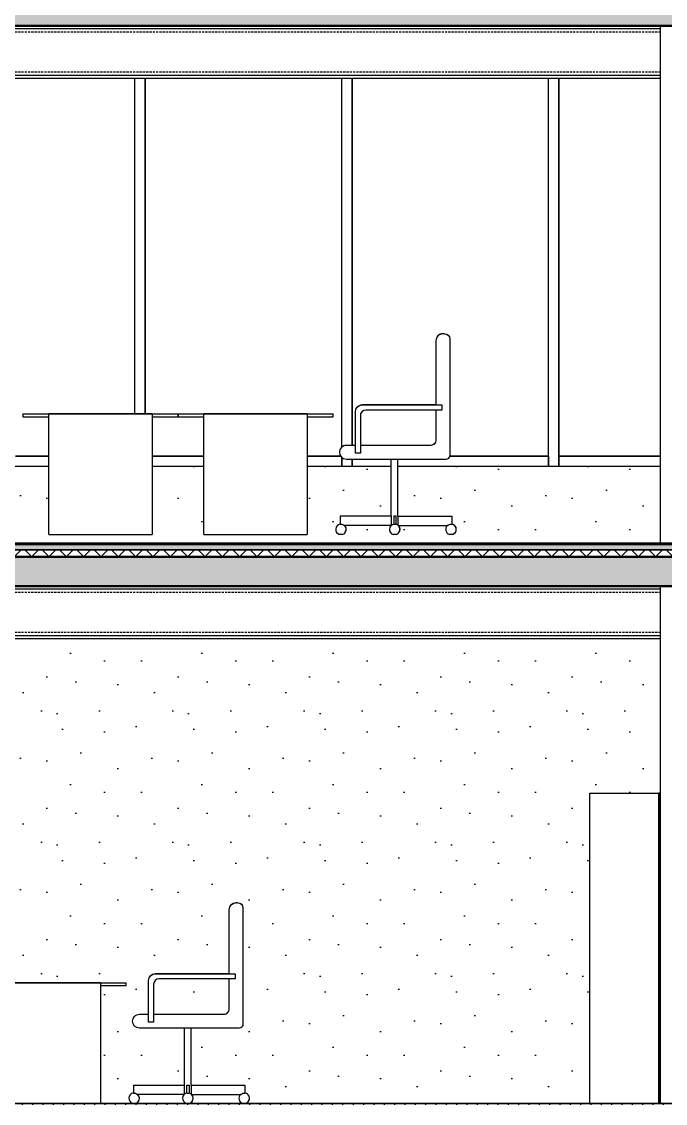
# Model space of a CAD drawing. Header units: millimetres. Extents: x -100 to 224448, y 0 to 22177.
# Drawn here: x 165178 to 168913, y 3850 to 10125 of the extents above; entities that cross this region are included whole.
import ezdxf

# ---------------------------------------------------------------- set-up
doc = ezdxf.new("R2010")
doc.units = ezdxf.units.MM
doc.linetypes.add('DASHED', pattern=[19.05, 12.7, -6.35])
doc.layers.get('0').update_dxf_attribs({"true_color": 0xdfdfdf})
for name, color, linetype in [('Background_0', 7, 'Continuous'), ('Background_GLASS', 161, 'Continuous'), ('Background_WINDOW_FRAME', 253, 'Continuous'), ('Boundary_Floor_ Ceramic Tiles', 7, 'Continuous'), ('Boundary_Insulation_ Extruded Polystyrene', 42, 'Continuous'), ('Boundary_Screed', 7, 'Continuous'), ('Elevation_Gypsum Board', 7, 'Continuous'), ('Fill_Concrete_ Reinforced', 85, 'Continuous'), ('Fill_Floor_ Ceramic Tiles', 251, 'Continuous'), ('Fill_Insulation_ Extruded Polystyrene', 42, 'Continuous'), ('Fill_Screed', 251, 'Continuous'), ('Viewport border', 7, 'Continuous')]:
    doc.layers.add(name, color=color, linetype=linetype)
for name, color, linetype, lineweight in [('Background_Concrete_ Reinforced', 7, 'Continuous', 9), ('Background_Floor_ Ceramic Tiles', 7, 'Continuous', 9), ('Background_Gypsum Board', 7, 'Continuous', 9), ('Background_Insulation_ Extruded Polystyrene', 7, 'Continuous', 9), ('Background_Screed', 7, 'Continuous', 9), ('Boundary_Concrete_ Reinforced', 99, 'Continuous', 50)]:
    doc.layers.add(name, color=color, linetype=linetype, lineweight=lineweight)
doc.layers.add('BIM_ROOM_LINES', color=7, linetype='Continuous', plot=False)
pattern_1 = [(90, (-3002.4, -5250), (-60, -2e-13), [])]
pattern_2 = [(15, (-3002.4, -5250), (287.368, 497.736), [50.8, -355.6]), (105, (-3002.4, -5250), (-497.736, 287.368), [50.8, -355.6]), (150, (-2953.33, -5236.85), (-392.5523, -105.184), [71.842, -502.894]), (15, (-3012.5, -5016.04), (287.368, 497.736), [50.8, -355.6]), (60, (-2981.4, -5034), (-105.184, 392.5523), [35.921, -538.815]), (150, (-2981.4, -5034), (-392.5523, -105.184), [35.921, -538.815]), (15, (-2891.6, -4878.46), (287.368, 497.736), [71.842, -334.558]), (60, (-2891.6, -4878.46), (-105.184, 392.5523), [50.8, -523.936]), (150, (-2822.2, -4859.87), (-392.5523, -105.184), [50.8, -523.936]), (105, (-2758.8, -5079.55), (-497.736, 287.368), [50.8, -355.6]), (60, (-2758.82, -5079.55), (-105.184, 392.5523), [35.921, -538.815]), (150, (-2740.86, -5048.44), (-392.5523, -105.184), [35.921, -538.815]), (15, (-2979.63, -5138.7), (287.368, 497.736), [25.4, -340.36]), (15, (-2711.5, -4961.7), (287.368, 497.736), [25.4, -340.36]), (105, (-2847.33, -4945.5), (-497.736, 287.368), [25.4, -340.36]), (150, (-2739.1, -5153.15), (-392.5523, -105.184), [35.921, -538.815]), (150, (-2983.15, -4929.3), (-392.5523, -105.184), [35.921, -538.815]), (60, (-2852.9, -5071.9), (-105.184, 392.5523), [35.921, -538.815]), (105, (-2880.6, -5164.77), (-497.736, 287.368), [6.35, -400.05]), (105, (-2906.6, -4994.24), (-497.736, 287.368), [6.35, -400.05]), (105, (-2740.65, -4877.46), (-497.736, 287.368), [6.35, -400.05]), (105, (-2678.64, -5084.36), (-497.736, 287.368), [6.35, -400.05])]

# ---------------------------------------------------------------- blocks, each defined once
blk = doc.blocks.new("CC'__section__..%5CMainBuilding.dwg", base_point=(1833.3, -9100))
at = {"layer": 'Elevation_Gypsum Board'}
h = blk.add_hatch(dxfattribs=at)
h.set_pattern_fill('DOTS2', color=256, scale=30, style=0)
h.paths.add_polyline_path([(15462.4, -1555), (15402.4, -1555), (14528.5, -1555), (14528.5, -1844.6), (14840.8, -1844.6), (14840.8, -1890, -0.371494), (14867, -1920.5, -0.18938), (14858.8, -1941.4, -0.133872), (14845, -1950), (14827.4, -1950, -0.555935), (14813.6, -1899.5, -0.016632), (14815.1, -1898.1), (14530.5, -1898.1, -0.206645), (14540.2, -1920.5, -0.189378), (14532, -1941.4, -0.133873), (14518.2, -1950), (14509.4, -1950), (14500.6, -1950, -0.555948), (14486.8, -1899.5, -0.016625), (14488.3, -1898.1), (14218.9, -1898.1, -0.206645), (14228.6, -1920.5, -0.18938), (14220.4, -1941.4, -0.133871), (14206.6, -1950), (14189, -1950, -0.555943), (14175.2, -1899.5, -0.170157), (14193.2, -1890), (14193.2, -1844.6), (14487.4, -1844.6), (14487.4, -1555), (14262.4, -1555), (14202.4, -1555), (14002.4, -1555), (14002.4, -1950), (13402.4, -1950), (13402.4, -1555), (13102.4, -1555), (13102.4, -1950), (12502.4, -1950), (12502.4, -1555), (12017.4, -1555), (12017.4, -1844.6), (12311.6, -1844.6), (12311.6, -1890, -0.371495), (12337.8, -1920.5, -0.18938), (12329.6, -1941.4, -0.133871), (12315.8, -1950), (12298.2, -1950, -0.555935), (12284.4, -1899.5, -0.016633), (12285.9, -1898.1), (12016.5, -1898.1, -0.206645), (12026.2, -1920.5, -0.189378), (12018, -1941.4, -0.133873), (12004.2, -1950), (11995.4, -1950), (11986.6, -1950, -0.555946), (11972.8, -1899.5, -0.016625), (11974.3, -1898.1), (11689.7, -1898.1, -0.206645), (11699.4, -1920.5, -0.18938), (11691.2, -1941.4, -0.13387), (11677.4, -1950), (11659.8, -1950, -0.555942), (11646, -1899.5, -0.170157), (11664, -1890), (11664, -1844.6), (11976.3, -1844.6), (11976.3, -1555), (11862.4, -1555), (11802.4, -1555), (10728.5, -1555), (10728.5, -1844.6), (11040.8, -1844.6), (11040.8, -1890, -0.371495), (11067, -1920.5, -0.18938), (11058.8, -1941.4, -0.13387), (11045, -1950), (11027.4, -1950, -0.555935), (11013.6, -1899.5, -0.01665), (11015.1, -1898.1), (10730.5, -1898.1, -0.206645), (10740.2, -1920.5, -0.189378), (10732, -1941.4, -0.133873), (10718.2, -1950), (10709.4, -1950), (10700.6, -1950, -0.555946), (10686.8, -1899.5, -0.016625), (10688.3, -1898.1), (10418.9, -1898.1, -0.206645), (10428.6, -1920.5, -0.18938), (10420.4, -1941.4, -0.133871), (10406.6, -1950), (10389, -1950, -0.555943), (10375.2, -1899.5, -0.170157), (10393.2, -1890), (10393.2, -1844.6), (10687.4, -1844.6), (10687.4, -1555), (10662.4, -1555), (10602.4, -1555), (10202.4, -1555), (10202.4, -1950), (9941.4, -1950), (9941.4, -2000), (16052.4, -2000), (16052.4, -1555)])
h = blk.add_hatch(dxfattribs=at)
h.set_pattern_fill('DOTS2', color=256, scale=30, style=0)
h.paths.add_polyline_path([(10314.8, -4795), (10314.8, -5170), (10249.4, -5170), (10249.4, -5235), (10249.4, -5250), (10334.4, -5250), (10334.4, -3735), (10349.4, -3735), (10834.4, -3735), (10849.4, -3735), (11520.1, -3735), (11535.1, -3735), (11934.4, -3735), (11949.4, -3735), (11949.4, -3750), (11949.4, -4235), (11949.4, -4250), (11949.4, -4550), (12052.4, -4550), (12202.4, -4550), (12802.4, -4550), (12952.4, -4550), (12952.4, -4567), (12802.4, -4567), (12802.4, -5250), (12989, -5250, -0.555942), (12975.2, -5199.5, -0.170163), (12993.2, -5190), (12993.2, -5144.6), (13287.4, -5144.6), (13287.4, -4813.1), (13028.9, -4813.1, -0.654949), (12999.6, -4745.8, -0.208496), (13028.9, -4733.1), (13081.1, -4733.1), (13081.1, -4538.1, -0.189369), (13091.8, -4510.9, -0.009202), (13092.8, -4509.8, -0.198912), (13121.1, -4498.1), (13548.9, -4498.1), (13548.9, -4125.9, -0.189364), (13559.6, -4098.7, -0.208496), (13588.9, -4085.9), (13598.9, -4085.9, -0.414214), (13628.9, -4115.9), (13628.9, -4793.1, -0.189393), (13623.5, -4806.7, -0.208477), (13608.9, -4813.1), (13328.5, -4813.1), (13328.5, -5144.6), (13640.8, -5144.6), (13640.8, -5190, -0.371495), (13667, -5220.5, -0.189386), (13658.8, -5241.4, -0.133865), (13645, -5250), (15642.4, -5250), (15642.4, -3450), (16042.4, -3450), (16052.4, -3450), (16052.4, -2555), (9941.4, -2555), (9941.4, -3735), (10234.4, -3735), (10249.4, -3735), (10249.4, -3750), (10249.4, -4235), (10249.4, -4250), (10249.4, -4475), (10266.8, -4475, -0.153915), (10293.3, -4482.2, -0.043661), (10299.5, -4486.7, -0.109518), (10310.3, -4501.3, -0.087489), (10314.6, -4515), (10314.6, -4795)])
h = blk.add_hatch(dxfattribs=at)
h.set_pattern_fill('DOTS2', color=256, scale=30, style=0)
h.paths.add_polyline_path([(13111.1, -4733.1), (13518.9, -4733.1, 0.198912), (13540.1, -4724.3, 0.198912), (13548.9, -4703.1), (13548.9, -4528.1), (13141.1, -4528.1, 0.208514), (13119.1, -4537.7, 0.189352), (13111.1, -4558.1)])
h = blk.add_hatch(dxfattribs=at)
h.set_pattern_fill('DOTS2', color=256, scale=30, style=0)
h.paths.add_polyline_path([(13288.3, -5198.1), (13288, -5198.1), (13018.9, -5198.1, -0.206644), (13028.6, -5220.5, -0.189386), (13020.4, -5241.4, -0.133865), (13006.6, -5250), (13300.6, -5250, -0.555948), (13286.8, -5199.5, -0.016622)])
h = blk.add_hatch(dxfattribs=at)
h.set_pattern_fill('DOTS2', color=256, scale=30, style=0)
h.paths.add_polyline_path([(13615.1, -5198.1), (13330.5, -5198.1, -0.206644), (13340.2, -5220.5, -0.189376), (13332, -5241.4, -0.133875), (13318.2, -5250), (13627.4, -5250, -0.555927), (13613.6, -5199.5, -0.016638)])
at = {"layer": 'Fill_Concrete_ Reinforced', "extrusion": (0, 0, -1)}
h = blk.add_hatch(dxfattribs=at)
h.set_pattern_fill('CONCRETE1', color=256, scale=20, angle=15, style=0)
h.set_pattern_definition(pattern_2)
h.paths.add_polyline_path([(-21382.4, 1000), (-21382.4, 1170), (-21242.4, 1170), (-3322.4, 1170), (-3182.4, 1170), (-3182.4, 1000)])
h = blk.add_hatch(dxfattribs=at)
h.set_pattern_fill('CONCRETE1', color=256, scale=20, angle=15, style=0)
h.set_pattern_definition(pattern_2)
h.paths.add_polyline_path([(-21382.4, -2250), (-21382.4, -2080), (-21242.4, -2080), (-3322.4, -2080), (-3182.4, -2080), (-3182.4, -2250)])
at = {"layer": 'Fill_Floor_ Ceramic Tiles', "extrusion": (0, 0, -1)}
h = blk.add_hatch(dxfattribs=at)
h.set_pattern_fill('_USER', color=256, scale=60, angle=90, style=0, pattern_type=0)
h.set_pattern_definition(pattern_1)
h.paths.add_polyline_path([(-3322.4, -2000), (-3322.4, -2008), (-21242.4, -2008), (-21242.4, -2000)])
h = blk.add_hatch(dxfattribs=at)
h.set_pattern_fill('_USER', color=256, scale=60, angle=90, style=0, pattern_type=0)
h.set_pattern_definition(pattern_1)
h.paths.add_polyline_path([(-3334.4, -5258), (-21230.4, -5258), (-21230.4, -5250), (-3334.4, -5250)])
at = {"layer": 'Fill_Insulation_ Extruded Polystyrene', "extrusion": (0, 0, -1)}
h = blk.add_hatch(dxfattribs=at)
h.set_pattern_fill('INSULATION', color=256, scale=20, style=0)
h.set_pattern_definition([(45, (-3002.4, -5250), (-50.28943, 50.28943), []), (135, (-3002.4, -5250), (-50.28943, -50.28943), [])])
h.paths.add_polyline_path([(-3322.4, -2040), (-3322.4, -2080), (-21242.4, -2080), (-21242.4, -2040)])
at = {"layer": 'Fill_Screed', "extrusion": (0, 0, -1)}
h = blk.add_hatch(dxfattribs=at)
h.set_pattern_fill('SCREED', color=256, scale=20, angle=15, style=0)
h.set_pattern_definition([(15, (-3002.4, -5250), (915.6406, 508.3053), [-127, 0, -381, 0]), (15, (-3005.69, -5237.73), (915.6406, 508.3053), [-50.8, 0, -177.8, 0, -91.44, 0, -381, 0]), (15, (-3008.97, -5225.47), (915.6406, 508.3053), [-25.4, 0, -127, 0, -127, 0, -279.4, 0, -91.44, 0]), (15, (-3012.26, -5213.2), (915.6406, 508.3053), [-91.44, 0, -406.4, 0]), (15, (-3015.55, -5200.93), (915.6406, 508.3053), [-304.8, 0, -304.8, 0]), (15, (-3018.84, -5188.66), (915.6406, 508.3053), [-431.8, 0]), (15, (-3022.12, -5176.4), (915.6406, 508.3053), [-127, 0, -558.8, 0]), (15, (-3025.4, -5164.13), (915.6406, 508.3053), [-177.8, 0, -101.6, 0]), (15, (-3028.7, -5151.86), (915.6406, 508.3053), [-254, 0]), (15, (-3035.27, -5127.33), (915.6406, 508.3053), [-35.56, 0, -381, 0, -228.6, 0]), (15, (-3038.56, -5115.06), (915.6406, 508.3053), [-50.8, 0, -5.08, 0, -127, 0]), (15, (-3041.84, -5102.8), (915.6406, 508.3053), [-25.4, 0, -330.2, 0, -381, 0]), (15, (-3045.13, -5090.53), (915.6406, 508.3053), [-254, 0]), (15, (-3048.42, -5078.26), (915.6406, 508.3053), [-127, 0, -533.4, 0]), (15, (-3055, -5053.72), (915.6406, 508.3053), [-609.6, 0]), (15, (-3058.28, -5041.46), (915.6406, 508.3053), [-127, 0, -10.16, 0, -177.8, 0]), (15, (-3061.57, -5029.2), (915.6406, 508.3053), [-35.56, 0, -254, 0, -101.6, 0, -177.8, 0, -203.2, 0]), (15, (-3064.85, -5016.92), (915.6406, 508.3053), [-76.2, 0, -101.6, 0, -254, 0, -10.16, 0, -127, 0]), (15, (-3068.14, -5004.65), (915.6406, 508.3053), [-254, 0])])
h.paths.add_polyline_path([(-3322.4, -2008), (-3322.4, -2040), (-21242.4, -2040), (-21242.4, -2008)])
at = {"linetype": 'DASHED', "extrusion": (0, 1, 0)}
for p, q in [((16052.4, 963.4), (9941.4, 963.4)), ((16052.4, 731.6), (9941.4, 731.6)), ((16052.4, -2286.6), (9941.4, -2286.6)), ((16052.4, -2518.4), (9941.4, -2518.4))]:
    blk.add_line(p, q, dxfattribs=at)
for p, q in [((2834.4, -2000), (21730.4, -2000)), ((2834.4, -2000), (21730.4, -2000)), ((2834.4, -2000), (21730.4, -2000)), ((2834.4, -5250), (21730.4, -5250)), ((2834.4, -5250), (21730.4, -5250)), ((2834.4, -5250), (21730.4, -5250))]:
    blk.add_line(p, q)
at = {"layer": 'Background_0', "extrusion": (0, 1, 0)}
for p, q in [((16052.4, 983.3), (9941.4, 983.3)), ((16052.4, -2000), (16052.4, 1000)), ((16052.4, 711.7), (9941.4, 711.7)), ((16052.4, 695), (9941.4, 695)), ((14798.9, -785.9), (14788.9, -785.9)), ((14798.9, -785.9), (14788.9, -785.9)), ((14798.9, -785.9), (14788.9, -785.9)), ((14798.9, -785.9), (14788.9, -785.9)), ((14798.9, -785.9), (14788.9, -785.9)), ((14798.9, -785.9), (14788.9, -785.9)), ((14748.9, -825.9), (14748.9, -1198.1)), ((14828.9, -815.9), (14828.9, -1493.1)), ((14828.9, -815.9), (14828.9, -1493.1)), ((14828.9, -815.9), (14828.9, -1493.1)), ((14828.9, -815.9), (14828.9, -1493.1)), ((14828.9, -815.9), (14828.9, -1493.1)), ((14828.9, -815.9), (14828.9, -1493.1)), ((12352.4, -1250), (13252.4, -1250)), ((12352.4, -1250), (13252.4, -1250)), ((12352.4, -1250), (13252.4, -1250)), ((12352.4, -1250), (13252.4, -1250)), ((12352.4, -1250), (12352.4, -1267)), ((12352.4, -1250), (12352.4, -1250)), ((12352.4, -1250), (13252.4, -1250)), ((12352.4, -1250), (13252.4, -1250)), ((12502.4, -1250), (13102.4, -1250)), ((13102.4, -1250), (12502.4, -1250)), ((12502.4, -1250), (12502.4, -1250)), ((12502.4, -1250), (13102.4, -1250)), ((12502.4, -1250), (13102.4, -1250)), ((13102.4, -1250), (12502.4, -1250)), ((13102.4, -1250), (12502.4, -1250)), ((12502.4, -1250), (13102.4, -1250)), ((12502.4, -1250), (13102.4, -1250)), ((13102.4, -1250), (12502.4, -1250)), ((12502.4, -1250), (13102.4, -1250)), ((12502.4, -1950), (12502.4, -1250)), ((13102.4, -1250), (12502.4, -1250)), ((13102.4, -1250), (12502.4, -1250)), ((13102.4, -1250), (13102.4, -1250)), ((13102.4, -1250), (13102.4, -1950)), ((13252.4, -1250), (14152.4, -1250)), ((13252.4, -1250), (14152.4, -1250)), ((13252.4, -1250), (14152.4, -1250)), ((13252.4, -1250), (14152.4, -1250)), ((13252.4, -1250), (13252.4, -1250)), ((13252.4, -1267), (13252.4, -1250)), ((13252.4, -1250), (14152.4, -1250)), ((13252.4, -1250), (13252.4, -1250)), ((13252.4, -1250), (14152.4, -1250)), ((13252.4, -1250), (13252.4, -1267)), ((14002.4, -1250), (13402.4, -1250)), ((14002.4, -1250), (13402.4, -1250)), ((13402.4, -1250), (14002.4, -1250)), ((13402.4, -1250), (14002.4, -1250)), ((14002.4, -1250), (13402.4, -1250)), ((13402.4, -1950), (13402.4, -1250)), ((13402.4, -1250), (13402.4, -1250)), ((14002.4, -1250), (13402.4, -1250)), ((13402.4, -1250), (14002.4, -1250)), ((13402.4, -1250), (14002.4, -1250)), ((14002.4, -1250), (13402.4, -1250)), ((14002.4, -1250), (13402.4, -1250)), ((13402.4, -1250), (14002.4, -1250)), ((13402.4, -1250), (14002.4, -1250)), ((14002.4, -1250), (14002.4, -1250)), ((14002.4, -1250), (14002.4, -1950)), ((14152.4, -1267), (14152.4, -1250)), ((14152.4, -1267), (14152.4, -1250)), ((14152.4, -1267), (14152.4, -1250)), ((14152.4, -1267), (14152.4, -1250)), ((14152.4, -1267), (14152.4, -1250)), ((14152.4, -1267), (14152.4, -1250)), ((14281.1, -1478.8), (14281.1, -1238.1)), ((14321.1, -1198.1), (14748.9, -1198.1)), ((14748.9, -1198.1), (14321.1, -1198.1)), ((14321.1, -1198.1), (14783.1, -1198.1)), ((14748.9, -1198.1), (14321.1, -1198.1)), ((14748.9, -1198.1), (14321.1, -1198.1)), ((14321.1, -1198.1), (14748.9, -1198.1)), ((14748.9, -1198.1), (14321.1, -1198.1)), ((14321.1, -1198.1), (14748.9, -1198.1)), ((14321.1, -1198.1), (14748.9, -1198.1)), ((14748.9, -1198.1), (14321.1, -1198.1)), ((14321.1, -1198.1), (14748.9, -1198.1)), ((14748.9, -1198.1), (14321.1, -1198.1)), ((14783.1, -1228.1), (14341.1, -1228.1)), ((14748.9, -1228.1), (14748.9, -1403.1)), ((14783.1, -1198.1), (14783.1, -1228.1)), ((12352.4, -1267), (12502.4, -1267)), ((13102.4, -1267), (13102.4, -1950)), ((13102.4, -1267), (13252.4, -1267)), ((13102.4, -1267), (13102.4, -1950)), ((13102.4, -1267), (13102.4, -1950)), ((13102.4, -1267), (13102.4, -1950)), ((13102.4, -1267), (13102.4, -1950)), ((13102.4, -1267), (13102.4, -1950)), ((13102.4, -1267), (13102.4, -1950)), ((13102.4, -1267), (13102.4, -1950)), ((13102.4, -1267), (13102.4, -1950)), ((13102.4, -1267), (13102.4, -1950)), ((13102.4, -1267), (13102.4, -1950)), ((13252.4, -1267), (13402.4, -1267)), ((14002.4, -1267), (14002.4, -1950)), ((14002.4, -1267), (14152.4, -1267)), ((14002.4, -1267), (14002.4, -1950)), ((14002.4, -1267), (14002.4, -1950)), ((14002.4, -1267), (14002.4, -1950)), ((14002.4, -1267), (14002.4, -1950)), ((14002.4, -1267), (14002.4, -1950)), ((14002.4, -1267), (14002.4, -1950)), ((14002.4, -1267), (14002.4, -1950)), ((14002.4, -1267), (14002.4, -1950)), ((14002.4, -1267), (14002.4, -1950)), ((14002.4, -1267), (14002.4, -1950)), ((14152.4, -1267), (14152.4, -1267)), ((14311.1, -1258.1), (14311.1, -1433.1)), ((14311.1, -1258.1), (14311.1, -1478.8)), ((14311.1, -1258.1), (14311.1, -1433.1)), ((14311.1, -1258.1), (14311.1, -1433.1)), ((14311.1, -1258.1), (14311.1, -1433.1)), ((14311.1, -1258.1), (14311.1, -1433.1)), ((14311.1, -1258.1), (14311.1, -1433.1)), ((14311.1, -1258.1), (14311.1, -1433.1)), ((14311.1, -1258.1), (14311.1, -1433.1)), ((14311.1, -1258.1), (14311.1, -1433.1)), ((14311.1, -1258.1), (14311.1, -1433.1)), ((14311.1, -1258.1), (14311.1, -1433.1)), ((14281.1, -1433.1), (14228.9, -1433.1)), ((14281.1, -1433.1), (14228.9, -1433.1)), ((14281.1, -1433.1), (14228.9, -1433.1)), ((14281.1, -1433.1), (14228.9, -1433.1)), ((14281.1, -1433.1), (14228.9, -1433.1)), ((14281.1, -1433.1), (14228.9, -1433.1)), ((14718.9, -1433.1), (14311.1, -1433.1)), ((14718.9, -1433.1), (14311.1, -1433.1)), ((14718.9, -1433.1), (14311.1, -1433.1)), ((14718.9, -1433.1), (14311.1, -1433.1)), ((14718.9, -1433.1), (14311.1, -1433.1)), ((14718.9, -1433.1), (14311.1, -1433.1)), ((14311.1, -1478.8), (14281.1, -1478.8)), ((14228.9, -1513.1), (14808.9, -1513.1)), ((14487.4, -1513.1), (14487.4, -1844.6)), ((14528.5, -1844.6), (14528.5, -1513.1)), ((14528.5, -1844.6), (14528.5, -1513.1)), ((14528.5, -1844.6), (14528.5, -1513.1)), ((14528.5, -1844.6), (14528.5, -1513.1)), ((14528.5, -1844.6), (14528.5, -1513.1)), ((14528.5, -1844.6), (14528.5, -1513.1)), ((14487.4, -1844.6), (14193.2, -1844.6)), ((14193.2, -1844.6), (14193.2, -1844.6)), ((14193.2, -1844.6), (14193.2, -1890.4)), ((14488.9, -1844.6), (14193.2, -1844.6)), ((14487.4, -1844.6), (14193.2, -1844.6)), ((14487.4, -1844.6), (14193.2, -1844.6)), ((14487.4, -1844.6), (14193.2, -1844.6)), ((14487.4, -1844.6), (14193.2, -1844.6)), ((14488.9, -1844.6), (14488.9, -1897.5)), ((14517, -1844.6), (14504.3, -1844.6)), ((14504.3, -1844.6), (14504.3, -1890.4)), ((14517, -1891), (14517, -1844.6)), ((14527, -1844.6), (14527, -1895.2)), ((14527, -1844.6), (14840.8, -1844.6)), ((14528.5, -1844.6), (14840.8, -1844.6)), ((14528.5, -1844.6), (14840.8, -1844.6)), ((14528.5, -1844.6), (14840.8, -1844.6)), ((14528.5, -1844.6), (14840.8, -1844.6)), ((14528.5, -1844.6), (14840.8, -1844.6)), ((14840.8, -1844.6), (14840.8, -1890)), ((14840.8, -1844.6), (14840.8, -1890)), ((14840.8, -1844.6), (14840.8, -1890)), ((14840.8, -1844.6), (14840.8, -1890)), ((14840.8, -1844.6), (14840.8, -1890.4)), ((14840.8, -1844.6), (14840.8, -1890)), ((14488.3, -1898.1), (14218.3, -1898.1)), ((14517, -1891), (14517, -1890.6)), ((14530.5, -1898.1), (14815.7, -1898.1)), ((14840.8, -1890.4), (14840.8, -1890)), ((12502.4, -1950), (13102.4, -1950)), ((13102.4, -1950), (13102.4, -1950)), ((13402.4, -1950), (14002.4, -1950)), ((14002.4, -1950), (14002.4, -1950)), ((14206.6, -1950), (14189, -1950)), ((14509.4, -1950), (14500.6, -1950)), ((14518.2, -1950), (14509.4, -1950)), ((14845, -1950), (14827.4, -1950)), ((16052.4, -5250), (16052.4, -2250)), ((16052.4, -2266.7), (9941.4, -2266.7)), ((16052.4, -2538.3), (9941.4, -2538.3)), ((16052.4, -2555), (9941.4, -2555)), ((15642.4, -3450), (16042.4, -3450)), ((15642.4, -5250), (15642.4, -3450)), ((15642.4, -3450), (16042.4, -3450)), ((15642.4, -3450), (16042.4, -3450)), ((15642.4, -3450), (16042.4, -3450)), ((15642.4, -3450), (16042.4, -3450)), ((15642.4, -3450), (16042.4, -3450)), ((15642.4, -3450), (16042.4, -3450)), ((15642.4, -3450), (16042.4, -3450)), ((15642.4, -3450), (16042.4, -3450)), ((15642.4, -3450), (16042.4, -3450)), ((15642.4, -3450), (16042.4, -3450)), ((15642.4, -3450), (16042.4, -3450)), ((16042.4, -3450), (16042.4, -5250)), ((16042.4, -5250), (16042.4, -3450)), ((16052.4, -3450), (16042.4, -3450)), ((16052.4, -3450), (16042.4, -3450)), ((16052.4, -3450), (16042.4, -3450)), ((16052.4, -3450), (16042.4, -3450)), ((13548.9, -4498.1), (13548.9, -4125.9)), ((13598.9, -4085.9), (13588.9, -4085.9)), ((13598.9, -4085.9), (13588.9, -4085.9)), ((13598.9, -4085.9), (13588.9, -4085.9)), ((13598.9, -4085.9), (13588.9, -4085.9)), ((13628.9, -4115.9), (13628.9, -4793.1)), ((13628.9, -4115.9), (13628.9, -4793.1)), ((13628.9, -4115.9), (13628.9, -4793.1)), ((13628.9, -4115.9), (13628.9, -4793.1)), ((13548.9, -4498.1), (13121.1, -4498.1)), ((13548.9, -4498.1), (13121.1, -4498.1)), ((13548.9, -4498.1), (13121.1, -4498.1)), ((13121.1, -4498.1), (13548.9, -4498.1)), ((13121.1, -4498.1), (13583.1, -4498.1)), ((13121.1, -4498.1), (13548.9, -4498.1)), ((13121.1, -4498.1), (13548.9, -4498.1)), ((13548.9, -4498.1), (13121.1, -4498.1)), ((13583.1, -4498.1), (13583.1, -4528.1)), ((12052.4, -4550), (12952.4, -4550)), ((12052.4, -4550), (12952.4, -4550)), ((12052.4, -4550), (12952.4, -4550)), ((12052.4, -4550), (12952.4, -4550)), ((12802.4, -4550), (12202.4, -4550)), ((12202.4, -4550), (12802.4, -4550)), ((12202.4, -4550), (12802.4, -4550)), ((12202.4, -4550), (12802.4, -4550)), ((12202.4, -4550), (12802.4, -4550)), ((12802.4, -4550), (12202.4, -4550)), ((12802.4, -4550), (12202.4, -4550)), ((12802.4, -4550), (12202.4, -4550)), ((12802.4, -4550), (12802.4, -4550)), ((12802.4, -4550), (12802.4, -5250)), ((12802.4, -4567), (12802.4, -5250)), ((12802.4, -4567), (12952.4, -4567)), ((12802.4, -4567), (12802.4, -5250)), ((12802.4, -4567), (12802.4, -5250)), ((12802.4, -4567), (12802.4, -5250)), ((12802.4, -4567), (12802.4, -5250)), ((12802.4, -4567), (12802.4, -5250)), ((12802.4, -4567), (12802.4, -5250)), ((12952.4, -4567), (12952.4, -4550)), ((12952.4, -4567), (12952.4, -4550)), ((12952.4, -4567), (12952.4, -4550)), ((12952.4, -4567), (12952.4, -4550)), ((12952.4, -4567), (12952.4, -4567)), ((13081.1, -4778.8), (13081.1, -4538.1)), ((13111.1, -4558.1), (13111.1, -4733.1)), ((13111.1, -4558.1), (13111.1, -4733.1)), ((13111.1, -4558.1), (13111.1, -4733.1)), ((13111.1, -4558.1), (13111.1, -4733.1)), ((13111.1, -4558.1), (13111.1, -4733.1)), ((13111.1, -4558.1), (13111.1, -4733.1)), ((13111.1, -4558.1), (13111.1, -4733.1)), ((13111.1, -4558.1), (13111.1, -4778.8)), ((13583.1, -4528.1), (13141.1, -4528.1)), ((13548.9, -4703.1), (13548.9, -4528.1)), ((13028.9, -4733.1), (13081.1, -4733.1)), ((13028.9, -4733.1), (13081.1, -4733.1)), ((13028.9, -4733.1), (13081.1, -4733.1)), ((13028.9, -4733.1), (13081.1, -4733.1)), ((13111.1, -4733.1), (13518.9, -4733.1)), ((13111.1, -4733.1), (13518.9, -4733.1)), ((13111.1, -4733.1), (13518.9, -4733.1)), ((13111.1, -4733.1), (13518.9, -4733.1)), ((13608.9, -4813.1), (13028.9, -4813.1)), ((13111.1, -4778.8), (13081.1, -4778.8)), ((13287.4, -4813.1), (13287.4, -5144.6)), ((13328.5, -5144.6), (13328.5, -4813.1)), ((13328.5, -5144.6), (13328.5, -4813.1)), ((13328.5, -5144.6), (13328.5, -4813.1)), ((13328.5, -5144.6), (13328.5, -4813.1)), ((12993.2, -5144.6), (13287.4, -5144.6)), ((12993.2, -5144.6), (13287.4, -5144.6)), ((12993.2, -5144.6), (13287.4, -5144.6)), ((12993.2, -5144.6), (12993.2, -5144.6)), ((12993.2, -5144.6), (13288, -5144.6)), ((12993.2, -5144.6), (12993.2, -5191)), ((13288, -5144.6), (13288, -5198.1)), ((13304.3, -5190.4), (13304.3, -5144.6)), ((13304.3, -5144.6), (13317, -5144.6)), ((13317, -5144.6), (13317, -5191)), ((13327.9, -5144.6), (13327.9, -5195.8)), ((13327.9, -5144.6), (13640.8, -5144.6)), ((13328.5, -5144.6), (13640.8, -5144.6)), ((13328.5, -5144.6), (13640.8, -5144.6)), ((13328.5, -5144.6), (13640.8, -5144.6)), ((13640.8, -5144.6), (13640.8, -5190)), ((13640.8, -5144.6), (13640.8, -5191)), ((13640.8, -5144.6), (13640.8, -5190)), ((13640.8, -5144.6), (13640.8, -5190)), ((13288, -5198.1), (13017.5, -5198.1)), ((13288, -5198.1), (13288.3, -5198.1)), ((13317, -5191), (13317, -5190.6)), ((13330.5, -5198.1), (13616.5, -5198.1)), ((13640.8, -5191), (13640.8, -5190)), ((12802.4, -5250), (12202.4, -5250)), ((12997.8, -5250), (12989, -5250)), ((13006.6, -5250), (12997.8, -5250)), ((13309.4, -5250), (13300.6, -5250)), ((13318.2, -5250), (13309.4, -5250)), ((13636.2, -5250), (13627.4, -5250)), ((13645, -5250), (13636.2, -5250)), ((16042.4, -5250), (15642.4, -5250)), ((16052.4, -5250), (16042.4, -5250))]:
    blk.add_line(p, q, dxfattribs=at)
at = {"layer": 'Background_0'}
for centre, radius, start, end in [((14788.9, -825.9), 40, 90, 180), ((14788.9, -825.9), 40, 90, 137.10881), ((14788.9, -825.9), 40, 90, 137.11078), ((14788.9, -825.9), 40, 90, 137.11078), ((14788.9, -825.9), 40, 90, 137.10881), ((14788.9, -825.9), 40, 90, 135), ((14341.1, -1258.1), 30, 90, 180), ((14341.1, -1258.1), 30, 135, 180), ((14341.1, -1258.1), 30, 135, 180), ((14341.1, -1258.1), 30, 135, 180), ((14341.1, -1258.1), 30, 135, 180), ((14341.1, -1258.1), 30, 135, 180), ((14341.1, -1258.1), 30, 135, 180), ((14341.1, -1258.1), 30, 135, 180), ((14341.1, -1258.1), 30, 135, 180), ((14341.1, -1258.1), 30, 135, 180), ((14341.1, -1258.1), 30, 135, 180), ((14341.1, -1258.1), 30, 135, 180), ((14228.9, -1473.1), 40, 90, 270), ((14228.9, -1473.1), 40, 90, 137.11078), ((14228.9, -1473.1), 40, 90, 137.10881), ((14228.9, -1473.1), 40, 90, 137.11078), ((14228.9, -1473.1), 40, 90, 137.10881), ((14228.9, -1473.1), 40, 90, 135), ((14808.9, -1493.1), 20, 270, 0), ((14808.9, -1493.1), 20, 315, 0), ((14808.9, -1493.1), 20, 315, 0), ((14808.9, -1493.1), 20, 315, 0), ((14808.9, -1493.1), 20, 315, 0), ((14808.9, -1493.1), 20, 315, 0), ((14197.8, -1920.5), 30.8, 98.48107, 253.39437), ((14197.8, -1920.5), 30.8, 98.48107, 137.10815), ((14197.8, -1920.5), 30.8, 98.48107, 137.10815), ((14197.8, -1920.5), 30.8, 98.48107, 137.11057), ((14197.8, -1920.5), 30.8, 98.48107, 137.10815), ((14197.8, -1920.5), 30.8, 98.48107, 137.10815), ((14197.8, -1920.5), 30.8, 286.60561, 46.70223), ((14197.8, -1920.5), 30.8, 317.10528, 46.70223), ((14197.8, -1920.5), 30.8, 317.10528, 46.70223), ((14197.8, -1920.5), 30.8, 317.10271, 46.70223), ((14197.8, -1920.5), 30.8, 317.10528, 46.70223), ((14197.8, -1920.5), 30.8, 317.10528, 46.70223), ((14509.4, -1920.5), 30.8, 99.48217, 253.39443), ((14509.4, -1920.5), 30.8, 133.29775, 137.10762), ((14509.4, -1920.5), 30.8, 133.29775, 137.10731), ((14509.4, -1920.5), 30.8, 133.29775, 137.10762), ((14509.4, -1920.5), 30.8, 133.29775, 137.10731), ((14509.4, -1920.5), 30.8, 133.29775, 137.11019), ((14509.4, -1920.5), 30.8, 133.29775, 137.10731), ((14509.4, -1920.5), 30.8, 133.29775, 137.10762), ((14509.4, -1920.5), 30.8, 133.29775, 137.10762), ((14509.4, -1920.5), 30.8, 133.29775, 137.10762), ((14509.4, -1920.5), 30.8, 133.29775, 137.10731), ((14509.4, -1920.5), 30.8, 133.29775, 137.10762), ((14509.4, -1920.5), 30.8, 286.60567, 75.72993), ((14509.4, -1920.5), 30.8, 317.10581, 46.70218), ((14509.4, -1920.5), 30.8, 317.10614, 46.70218), ((14509.4, -1920.5), 30.8, 317.10581, 46.70218), ((14509.4, -1920.5), 30.8, 317.10614, 46.70218), ((14509.4, -1920.5), 30.8, 317.10324, 46.70218), ((14509.4, -1920.5), 30.8, 317.10614, 46.70218), ((14509.4, -1920.5), 30.8, 317.10581, 46.70218), ((14509.4, -1920.5), 30.8, 317.10614, 46.70218), ((14509.4, -1920.5), 30.8, 317.10581, 46.70218), ((14509.4, -1920.5), 30.8, 317.10614, 46.70218), ((14509.4, -1920.5), 30.8, 317.10614, 46.70218), ((14836.2, -1920.5), 30.8, 133.29788, 253.39425), ((14836.2, -1920.5), 30.8, 133.29788, 137.10937), ((14836.2, -1920.5), 30.8, 133.29788, 137.11193), ((14836.2, -1920.5), 30.8, 133.29788, 137.11193), ((14836.2, -1920.5), 30.8, 133.29788, 137.10937), ((14836.2, -1920.5), 30.8, 317.10535, 81.51885), ((14836.2, -1920.5), 30.8, 317.10535, 81.51885), ((14836.2, -1920.5), 30.8, 317.10278, 81.51885), ((14836.2, -1920.5), 30.8, 317.10535, 81.51885), ((14836.2, -1920.5), 30.8, 286.60549, 81.51885), ((14836.2, -1920.5), 30.8, 317.10535, 81.51885), ((13141.1, -4558.1), 30, 90, 180), ((13141.1, -4558.1), 30, 137.11104, 180), ((13141.1, -4558.1), 30, 137.1081, 180), ((13141.1, -4558.1), 30, 137.10863, 180), ((13141.1, -4558.1), 30, 137.10723, 180), ((13141.1, -4558.1), 30, 137.11242, 180), ((13141.1, -4558.1), 30, 137.11291, 180), ((13141.1, -4558.1), 30, 137.11153, 180), ((13518.9, -4703.1), 30, 270, 0), ((13518.9, -4703.1), 30, 270, 315), ((13518.9, -4703.1), 30, 270, 315), ((13518.9, -4703.1), 30, 270, 315), ((12997.8, -5220.5), 30.8, 98.48089, 253.39426), ((12997.8, -5220.5), 30.8, 98.48089, 137.10944), ((12997.8, -5220.5), 30.8, 98.48089, 137.10815), ((12997.8, -5220.5), 30.8, 98.48089, 137.10815), ((12997.8, -5220.5), 30.8, 286.60572, 46.70191), ((12997.8, -5220.5), 30.8, 317.10392, 46.70191), ((12997.8, -5220.5), 30.8, 317.1052, 46.70191), ((12997.8, -5220.5), 30.8, 317.10528, 46.70191), ((13309.4, -5220.5), 30.8, 99.48198, 253.39432), ((13309.4, -5220.5), 30.8, 133.29806, 137.10714), ((13309.4, -5220.5), 30.8, 133.29806, 137.10924), ((13309.4, -5220.5), 30.8, 133.29806, 137.10714), ((13309.4, -5220.5), 30.8, 133.29806, 137.10788), ((13309.4, -5220.5), 30.8, 133.29806, 137.10714), ((13309.4, -5220.5), 30.8, 133.29806, 137.10714), ((13309.4, -5220.5), 30.8, 133.29806, 137.10788), ((13309.4, -5220.5), 30.8, 286.60567, 75.72993), ((13309.4, -5220.5), 30.8, 317.10614, 46.70187), ((13309.4, -5220.5), 30.8, 317.10419, 46.70187), ((13309.4, -5220.5), 30.8, 317.10629, 46.70187), ((13309.4, -5220.5), 30.8, 317.10614, 46.70187), ((13309.4, -5220.5), 30.8, 317.10629, 46.70187), ((13309.4, -5220.5), 30.8, 317.10629, 46.70187), ((13309.4, -5220.5), 30.8, 317.10614, 46.70187), ((13636.2, -5220.5), 30.8, 133.29803, 253.39425), ((13636.2, -5220.5), 30.8, 133.29803, 137.1108), ((13636.2, -5220.5), 30.8, 133.29803, 137.1108), ((13636.2, -5220.5), 30.8, 317.10391, 81.51915), ((13636.2, -5220.5), 30.8, 317.10519, 81.51915), ((13636.2, -5220.5), 30.8, 286.60571, 81.51915), ((13636.2, -5220.5), 30.8, 317.10519, 81.51915)]:
    blk.add_arc(centre, radius, start, end, dxfattribs=at)
at = {"layer": 'Background_0', "extrusion": (2.94008e-15, -5.69819e-17, -1)}
blk.add_arc((-14798.9, -815.9), 30, 90, 180, dxfattribs=at)
blk.add_arc((-14798.9, -815.9), 30, 90, 180, dxfattribs=at)
blk.add_arc((-14798.9, -815.9), 30, 90, 180, dxfattribs=at)
blk.add_arc((-14798.9, -815.9), 30, 90, 180, dxfattribs=at)
blk.add_arc((-14798.9, -815.9), 30, 90, 180, dxfattribs=at)
blk.add_arc((-14798.9, -815.9), 30, 90, 180, dxfattribs=at)
at = {"layer": 'Background_0', "extrusion": (2.90946e-15, -2.63657e-17, -1)}
for centre, radius, start, end in [((-14321.1, -1238.1), 40, 0, 90), ((-14321.1, -1238.1), 40, 42.89261, 90), ((-14321.1, -1238.1), 40, 42.8926, 90), ((-14321.1, -1238.1), 40, 42.89063, 90), ((-14321.1, -1238.1), 40, 42.89263, 90), ((-14321.1, -1238.1), 40, 42.8926, 90), ((-14509.4, -1920.5), 30.5, 80.41208, 104.4312)]:
    blk.add_arc(centre, radius, start, end, dxfattribs=at)
at = {"layer": 'Background_0', "extrusion": (2.90946e-15, -1.4883e-16, -1)}
for start in [42.89293, 42.89288, 42.8929, 42.89288, 42.89289, 42.89287]:
    blk.add_arc((-14321.1, -1238.1), 40, start, 90, dxfattribs=at)
at = {"layer": 'Background_0', "extrusion": (2.90946e-15, -8.75981e-17, -1)}
for start in [180, 222.89604, 222.90005, 222.89466, 222.90143, 222.90282]:
    blk.add_arc((-14718.9, -1403.1), 30, start, 270, dxfattribs=at)
at = {"layer": 'Background_0', "extrusion": (2.9707e-15, -2.63657e-17, -1)}
for centre, start, end in [((-14197.8, -1920.5), 81.40068, 132.44886), ((-14836.2, -1920.5), 47.55114, 98.59932)]:
    blk.add_arc(centre, 30.4, start, end, dxfattribs=at)
at = {"layer": 'Background_0', "extrusion": (9.18795e-16, 5.69819e-17, -1)}
for centre, radius, start, end in [((-13588.9, -4125.9), 40, 0, 90), ((-13588.9, -4125.9), 40, 42.89224, 90), ((-13608.9, -4793.1), 20, 180, 270), ((-13608.9, -4793.1), 20, 180, 222.89535)]:
    blk.add_arc(centre, radius, start, end, dxfattribs=at)
at = {"layer": 'Background_0', "extrusion": (6.9675e-16, 5.69819e-17, -1)}
for centre, radius, start, end in [((-13588.9, -4125.9), 40, 42.89224, 90), ((-13588.9, -4125.9), 40, 42.89107, 90), ((-13608.9, -4793.1), 20, 180, 222.89764), ((-13608.9, -4793.1), 20, 180, 222.89536)]:
    blk.add_arc(centre, radius, start, end, dxfattribs=at)
at = {"layer": 'Background_0', "extrusion": (8.57562e-16, 5.69819e-17, -1)}
blk.add_arc((-13598.9, -4115.9), 30, 90, 180, dxfattribs=at)
blk.add_arc((-13598.9, -4115.9), 30, 90, 180, dxfattribs=at)
at = {"layer": 'Background_0', "extrusion": (6.35518e-16, 5.69819e-17, -1)}
blk.add_arc((-13598.9, -4115.9), 30, 90, 180, dxfattribs=at)
blk.add_arc((-13598.9, -4115.9), 30, 90, 180, dxfattribs=at)
at = {"layer": 'Background_0', "extrusion": (8.88178e-16, 2.63657e-17, -1)}
for centre, radius, start, end in [((-13121.1, -4538.1), 40, 0, 90), ((-13121.1, -4538.1), 40, 42.89222, 90), ((-13309.4, -5220.5), 30.5, 80.41208, 104.4312)]:
    blk.add_arc(centre, radius, start, end, dxfattribs=at)
at = {"layer": 'Background_0', "extrusion": (6.66134e-16, 1.4883e-16, -1)}
for start in [42.89222, 42.89109]:
    blk.add_arc((-13121.1, -4538.1), 40, start, 90, dxfattribs=at)
at = {"layer": 'Background_0', "extrusion": (6.66134e-16, 2.63657e-17, -1)}
for start in [42.89108, 42.89222]:
    blk.add_arc((-13121.1, -4538.1), 40, start, 90, dxfattribs=at)
at = {"layer": 'Background_0', "extrusion": (8.88178e-16, 1.4883e-16, -1)}
for start in [42.89223, 45]:
    blk.add_arc((-13121.1, -4538.1), 40, start, 90, dxfattribs=at)
at = {"layer": 'Background_0', "extrusion": (8.88178e-16, 8.75981e-17, -1)}
for start in [270, 42.89223]:
    blk.add_arc((-13028.9, -4773.1), 40, start, 90, dxfattribs=at)
at = {"layer": 'Background_0', "extrusion": (6.66134e-16, 8.75981e-17, -1)}
for start in [42.89222, 42.89108]:
    blk.add_arc((-13028.9, -4773.1), 40, start, 90, dxfattribs=at)
at = {"layer": 'Background_0', "extrusion": (8.26946e-16, 2.63657e-17, -1)}
for centre, start, end in [((-12997.8, -5220.5), 81.24694, 131.32555), ((-13636.2, -5220.5), 48.67445, 98.75306)]:
    blk.add_arc(centre, 29.9, start, end, dxfattribs=at)
at = {"layer": 'Background_Concrete_ Reinforced', "extrusion": (0, 1, 0)}
for p, q in [((3182.4, 1000), (21382.4, 1000)), ((21242.4, -2080), (3322.4, -2080)), ((3182.4, -2250), (21382.4, -2250))]:
    blk.add_line(p, q, dxfattribs=at)
at = {"layer": 'Background_Floor_ Ceramic Tiles', "extrusion": (0, 1, 0)}
for p, q in [((21242.4, -2000), (3322.4, -2000)), ((3322.4, -2008), (21242.4, -2008)), ((21230.4, -5250), (3334.4, -5250))]:
    blk.add_line(p, q, dxfattribs=at)
at = {"layer": 'Background_GLASS', "extrusion": (0, 1, 0)}
for p, q in [((13062.4, -1250), (13062.4, 695)), ((14262.4, -1433.1), (14262.4, 695)), ((15462.4, -1495), (15462.4, 695)), ((12502.4, -1495), (12309.4, -1495)), ((13402.4, -1495), (13102.4, -1495)), ((14195.4, -1495), (14002.4, -1495)), ((15402.4, -1495), (14828.8, -1495)), ((16052.4, -1495), (15462.4, -1495))]:
    blk.add_line(p, q, dxfattribs=at)
at = {"layer": 'Background_Gypsum Board', "extrusion": (0, 1, 0)}
blk.add_line((16052.4, -2000), (9941.4, -2000), dxfattribs=at)
at = {"layer": 'Background_Insulation_ Extruded Polystyrene', "extrusion": (0, 1, 0)}
for p, q in [((21242.4, -2040), (3322.4, -2040)), ((3322.4, -2080), (21242.4, -2080))]:
    blk.add_line(p, q, dxfattribs=at)
at = {"layer": 'Background_Screed', "extrusion": (0, 1, 0)}
for p, q in [((21242.4, -2008), (3322.4, -2008)), ((3322.4, -2040), (21242.4, -2040))]:
    blk.add_line(p, q, dxfattribs=at)
at = {"layer": 'Background_WINDOW_FRAME', "extrusion": (0, 1, 0)}
for p, q in [((13002.4, -1250), (13002.4, 695)), ((13062.4, 695), (13062.4, -1250)), ((14202.4, -1443.1), (14202.4, 695)), ((14262.4, 695), (14262.4, -1433.1)), ((15402.4, -1555), (15402.4, 695)), ((15462.4, 695), (15462.4, -1555)), ((12309.4, -1495), (12502.4, -1495)), ((13102.4, -1495), (13402.4, -1495)), ((14002.4, -1495), (14195.4, -1495)), ((14202.4, -1555), (14202.4, -1503)), ((14202.4, -1503), (14202.4, -1555)), ((14828.8, -1495), (15402.4, -1495)), ((15402.4, -1495), (15402.4, -1555)), ((15462.4, -1555), (15462.4, -1495)), ((15462.4, -1495), (16052.4, -1495)), ((12502.4, -1555), (12017.4, -1555)), ((13402.4, -1555), (13102.4, -1555)), ((14202.4, -1555), (14002.4, -1555)), ((14262.4, -1555), (14202.4, -1555)), ((14262.4, -1513.1), (14262.4, -1555)), ((14262.4, -1555), (14262.4, -1513.1)), ((14487.4, -1555), (14262.4, -1555)), ((15402.4, -1555), (14528.5, -1555)), ((15462.4, -1555), (15402.4, -1555)), ((16052.4, -1555), (15462.4, -1555))]:
    blk.add_line(p, q, dxfattribs=at)
at = {"layer": 'BIM_ROOM_LINES', "extrusion": (0, 1, 0)}
for p, q in [((3334.4, 1000), (21230.4, 1000)), ((21230.4, -2000), (3334.4, -2000)), ((16052.4, -2000), (9941.4, -2000)), ((3334.4, -2250), (21230.4, -2250)), ((21230.4, -5250), (3334.4, -5250)), ((12989, -5250), (12802.4, -5250)), ((13300.6, -5250), (13006.6, -5250)), ((13627.4, -5250), (13318.2, -5250)), ((15642.4, -5250), (13645, -5250))]:
    blk.add_line(p, q, dxfattribs=at)
at = {"layer": 'Boundary_Concrete_ Reinforced', "extrusion": (0, 1, 0)}
for p, q in [((21382.4, 1000), (3182.4, 1000)), ((3322.4, -2080), (21242.4, -2080)), ((21382.4, -2250), (3182.4, -2250))]:
    blk.add_line(p, q, dxfattribs=at)
at = {"layer": 'Boundary_Floor_ Ceramic Tiles', "extrusion": (0, 1, 0)}
for p, q in [((3322.4, -2000), (21242.4, -2000)), ((21242.4, -2008), (3322.4, -2008)), ((3334.4, -5250), (21230.4, -5250))]:
    blk.add_line(p, q, dxfattribs=at)
at = {"layer": 'Boundary_Insulation_ Extruded Polystyrene', "extrusion": (0, 1, 0)}
for p, q in [((3322.4, -2040), (21242.4, -2040)), ((21242.4, -2080), (3322.4, -2080))]:
    blk.add_line(p, q, dxfattribs=at)
at = {"layer": 'Boundary_Screed', "extrusion": (0, 1, 0)}
for p, q in [((3322.4, -2008), (21242.4, -2008)), ((21242.4, -2040), (3322.4, -2040))]:
    blk.add_line(p, q, dxfattribs=at)

msp = doc.modelspace()

# ---------------------------------------------------------------- block references
at = {"layer": 'Viewport border'}
msp.add_blockref("CC'__section__..%5CMainBuilding.dwg", (154666.2, 0), dxfattribs=at)

doc.saveas('drawing.dxf')
